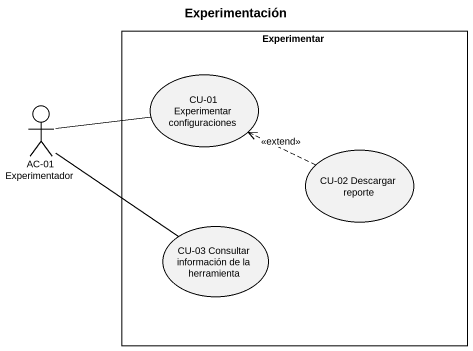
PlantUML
@startuml
title Experimentación
rectangle Experimentar {
  usecase "CU-01 Experimentar configuraciones" as CU_01_Experimentar
  usecase "CU-02 Descargar reporte" as CU_02_Descargar_reporte
  usecase "CU-03 Consultar información de la herramienta" as CU_03_Consultar_información
}
actor "AC-01 Experimentador" as AC_01_Experimentador
AC_01_Experimentador -right- CU_01_Experimentar
AC_01_Experimentador -- CU_03_Consultar_información
CU_02_Descargar_reporte .left.> CU_01_Experimentar : <<extend>>
@enduml
